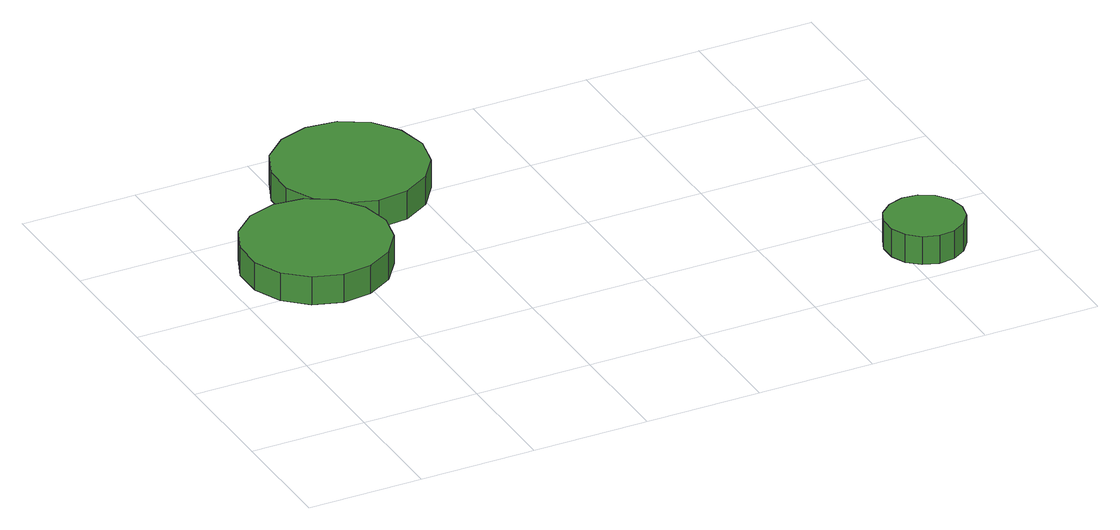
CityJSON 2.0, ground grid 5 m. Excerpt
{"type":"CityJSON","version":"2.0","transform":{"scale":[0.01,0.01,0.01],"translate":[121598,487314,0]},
"CityObjects":{
"tree1":{"type":"SolitaryVegetationObject","attributes":{"function":"something"},"geometry":[{"type":"MultiSurface","lod":"1","boundaries":[[[0,1,2,3,4,5,6,7,8,9,10,11,12,13,14]],[[15,16,17,18,19,20,21,22,23,24,25,26,27,28,29]],[[0,29,28,1]],[[1,28,27,2]],[[2,27,26,3]],[[3,26,25,4]],[[4,25,24,5]],[[5,24,23,6]],[[6,23,22,7]],[[7,22,21,8]],[[8,21,20,9]],[[9,20,19,10]],[[10,19,18,11]],[[11,18,17,12]],[[12,17,16,13]],[[13,16,15,14]],[[14,15,29,0]]]}]},
"tree2":{"type":"SolitaryVegetationObject","attributes":{"function":"something"},"geometry":[{"type":"MultiSurface","lod":"1","boundaries":[[[30,31,32,33,34,35,36,37,38,39,40,41,42,43,44]],[[45,46,47,48,49,50,51,52,53,54,55,56,57,58,59]],[[30,59,58,31]],[[31,58,57,32]],[[32,57,56,33]],[[33,56,55,34]],[[34,55,54,35]],[[35,54,53,36]],[[36,53,52,37]],[[37,52,51,38]],[[38,51,50,39]],[[39,50,49,40]],[[40,49,48,41]],[[41,48,47,42]],[[42,47,46,43]],[[43,46,45,44]],[[44,45,59,30]]]}]},
"tree3":{"type":"SolitaryVegetationObject","attributes":{"function":"something"},"geometry":[{"type":"MultiSurface","lod":"1","boundaries":[[[60,61,62,63,64,65,66,67,68,69,70,71,72,73,74]],[[75,76,77,78,79,80,81,82,83,84,85,86,87,88,89]],[[60,89,88,61]],[[61,88,87,62]],[[62,87,86,63]],[[63,86,85,64]],[[64,85,84,65]],[[65,84,83,66]],[[66,83,82,67]],[[67,82,81,68]],[[68,81,80,69]],[[69,80,79,70]],[[70,79,78,71]],[[71,78,77,72]],[[72,77,76,73]],[[73,76,75,74]],[[74,75,89,60]]]}]}
},
"vertices":[
[682,1154,155],[655,1281,155],[579,1385,155],[467,1449,155],[339,1463,155],[217,1423,155],[121,1337,155],[69,1219,155],[69,1090,155],[121,972,155],[217,886,155],[339,846,155],[467,860,155],[579,924,155],[655,1028,155],[655,1028,28],[579,924,28],[467,860,28],[339,846,28],[217,886,28],[121,972,28],[69,1090,28],[69,1219,28],[121,1337,28],[217,1423,28],[339,1463,28],[467,1449,28],[579,1385,28],[655,1281,28],[682,1154,28],
[1092,1641,143],[1064,1772,143],[986,1881,143],[870,1948,143],[736,1962,143],[609,1921,143],[509,1831,143],[455,1708,143],[455,1574,143],[509,1452,143],[609,1362,143],[736,1321,143],[870,1335,143],[986,1402,143],[1064,1510,143],[1064,1510,16],[986,1402,16],[870,1335,16],[736,1321,16],[609,1362,16],[509,1452,16],[455,1574,16],[455,1708,16],[509,1831,16],[609,1921,16],[736,1962,16],[870,1948,16],[986,1881,16],[1064,1772,16],[1092,1641,16],
[2779,249,134],[2765,317,134],[2724,373,134],[2664,408,134],[2596,415,134],[2530,393,134],[2478,347,134],[2450,284,134],[2450,215,134],[2478,151,134],[2530,105,134],[2596,84,134],[2664,91,134],[2724,125,134],[2765,181,134],[2765,181,7],[2724,125,7],[2664,91,7],[2596,84,7],[2530,105,7],[2478,151,7],[2450,215,7],[2450,284,7],[2478,347,7],[2530,393,7],[2596,415,7],[2664,408,7],[2724,373,7],[2765,317,7],[2779,249,7]
]}
